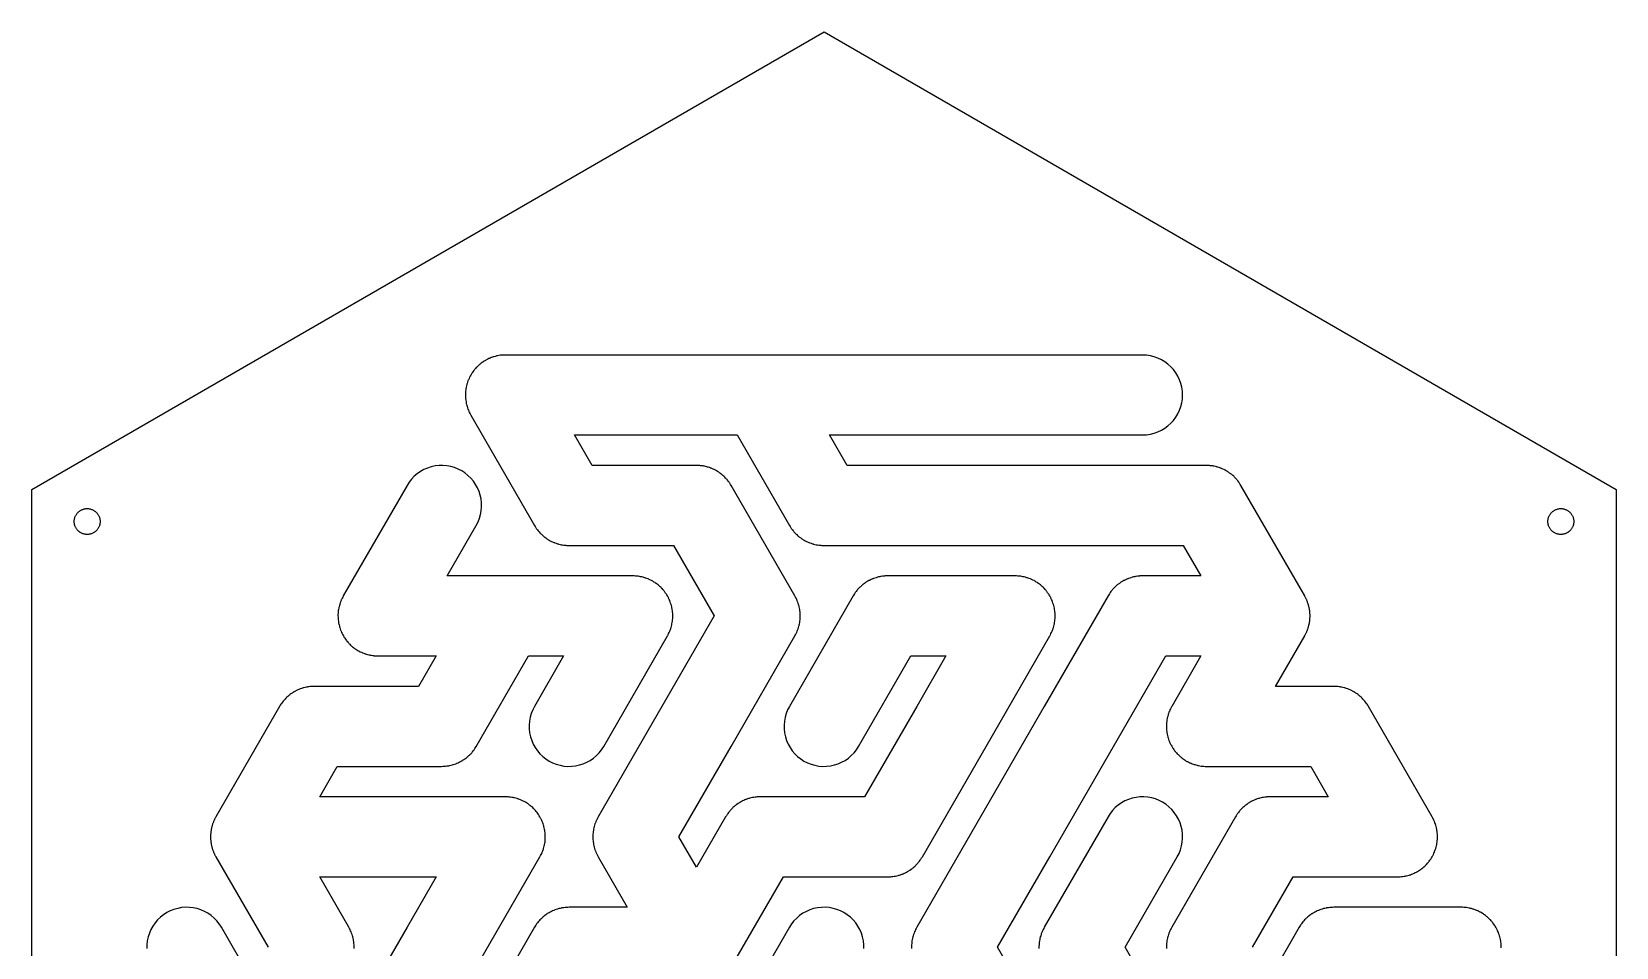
# Model space of a CAD drawing. Header units: millimetres. Extents: x -104 to 104, y -120 to 120.
# Drawn here: x -104.1 to 104.1, y 0 to 120.2 of the extents above; entities that cross this region are included whole.
import ezdxf

# ---------------------------------------------------------------- set-up
doc = ezdxf.new("R2010")
doc.units = ezdxf.units.MM
doc.layers.add('CUT', color=1, linetype='Continuous')

msp = doc.modelspace()

# ---------------------------------------------------------------- linework, layer by layer
at = {"layer": 'CUT'}
for points in [[(104.09, -60.09), (0, -120.19), (-104.09, -60.09), (-104.09, 60.09), (0, 120.19), (104.09, 60.09), (104.09, -60.09)], [(-95.1, 55.89), (-95.1, 55.8), (-95.11, 55.72), (-95.12, 55.64), (-95.13, 55.56), (-95.15, 55.48), (-95.17, 55.39), (-95.2, 55.32), (-95.23, 55.24), (-95.26, 55.16), (-95.3, 55.09), (-95.34, 55.01), (-95.39, 54.94), (-95.44, 54.88), (-95.49, 54.81), (-95.54, 54.75), (-95.6, 54.69), (-95.66, 54.63), (-95.72, 54.57), (-95.79, 54.52), (-95.86, 54.47), (-95.93, 54.43), (-96, 54.39), (-96.07, 54.35), (-96.15, 54.32), (-96.23, 54.29), (-96.31, 54.26), (-96.39, 54.24), (-96.47, 54.22), (-96.55, 54.21), (-96.63, 54.2), (-96.72, 54.19), (-96.8, 54.19), (-96.88, 54.19), (-96.97, 54.2), (-97.05, 54.21), (-97.13, 54.22), (-97.21, 54.24), (-97.29, 54.26), (-97.37, 54.29), (-97.45, 54.32), (-97.53, 54.35), (-97.6, 54.39), (-97.68, 54.43), (-97.75, 54.47), (-97.81, 54.52), (-97.88, 54.57), (-97.94, 54.63), (-98, 54.69), (-98.06, 54.75), (-98.12, 54.81), (-98.17, 54.88), (-98.21, 54.94), (-98.26, 55.01), (-98.3, 55.09), (-98.34, 55.16), (-98.37, 55.24), (-98.4, 55.32), (-98.43, 55.39), (-98.45, 55.48), (-98.47, 55.56), (-98.48, 55.64), (-98.49, 55.72), (-98.5, 55.8), (-98.5, 55.89), (-98.5, 55.97), (-98.49, 56.05), (-98.48, 56.14), (-98.47, 56.22), (-98.45, 56.3), (-98.43, 56.38), (-98.4, 56.46), (-98.37, 56.54), (-98.34, 56.62), (-98.3, 56.69), (-98.26, 56.76), (-98.21, 56.83), (-98.17, 56.9), (-98.12, 56.97), (-98.06, 57.03), (-98, 57.09), (-97.94, 57.15), (-97.88, 57.2), (-97.81, 57.25), (-97.75, 57.3), (-97.68, 57.35), (-97.6, 57.39), (-97.53, 57.43), (-97.45, 57.46), (-97.37, 57.49), (-97.29, 57.52), (-97.21, 57.54), (-97.13, 57.56), (-97.05, 57.57), (-96.97, 57.58), (-96.88, 57.59), (-96.8, 57.59), (-96.72, 57.59), (-96.63, 57.58), (-96.55, 57.57), (-96.47, 57.56), (-96.39, 57.54), (-96.31, 57.52), (-96.23, 57.49), (-96.15, 57.46), (-96.07, 57.43), (-96, 57.39), (-95.93, 57.35), (-95.86, 57.3), (-95.79, 57.25), (-95.72, 57.2), (-95.66, 57.15), (-95.6, 57.09), (-95.54, 57.03), (-95.49, 56.97), (-95.44, 56.9), (-95.39, 56.83), (-95.34, 56.76), (-95.3, 56.69), (-95.26, 56.62), (-95.23, 56.54), (-95.2, 56.46), (-95.17, 56.38), (-95.15, 56.3), (-95.13, 56.22), (-95.12, 56.14), (-95.11, 56.05), (-95.1, 55.97), (-95.1, 55.89)], [(98.5, 55.89), (98.5, 55.8), (98.49, 55.72), (98.48, 55.64), (98.47, 55.56), (98.45, 55.48), (98.43, 55.39), (98.4, 55.32), (98.37, 55.24), (98.34, 55.16), (98.3, 55.09), (98.26, 55.01), (98.21, 54.94), (98.17, 54.88), (98.12, 54.81), (98.06, 54.75), (98, 54.69), (97.94, 54.63), (97.88, 54.57), (97.81, 54.52), (97.75, 54.47), (97.68, 54.43), (97.6, 54.39), (97.53, 54.35), (97.45, 54.32), (97.37, 54.29), (97.29, 54.26), (97.21, 54.24), (97.13, 54.22), (97.05, 54.21), (96.97, 54.2), (96.88, 54.19), (96.8, 54.19), (96.72, 54.19), (96.63, 54.2), (96.55, 54.21), (96.47, 54.22), (96.39, 54.24), (96.31, 54.26), (96.23, 54.29), (96.15, 54.32), (96.07, 54.35), (96, 54.39), (95.93, 54.43), (95.86, 54.47), (95.79, 54.52), (95.72, 54.57), (95.66, 54.63), (95.6, 54.69), (95.54, 54.75), (95.49, 54.81), (95.44, 54.88), (95.39, 54.94), (95.34, 55.01), (95.3, 55.09), (95.26, 55.16), (95.23, 55.24), (95.2, 55.32), (95.17, 55.39), (95.15, 55.48), (95.13, 55.56), (95.12, 55.64), (95.11, 55.72), (95.1, 55.8), (95.1, 55.89), (95.1, 55.97), (95.11, 56.05), (95.12, 56.14), (95.13, 56.22), (95.15, 56.3), (95.17, 56.38), (95.2, 56.46), (95.23, 56.54), (95.26, 56.62), (95.3, 56.69), (95.34, 56.76), (95.39, 56.83), (95.44, 56.9), (95.49, 56.97), (95.54, 57.03), (95.6, 57.09), (95.66, 57.15), (95.72, 57.2), (95.79, 57.25), (95.86, 57.3), (95.93, 57.35), (96, 57.39), (96.07, 57.43), (96.15, 57.46), (96.23, 57.49), (96.31, 57.52), (96.39, 57.54), (96.47, 57.56), (96.55, 57.57), (96.63, 57.58), (96.72, 57.59), (96.8, 57.59), (96.88, 57.59), (96.97, 57.58), (97.05, 57.57), (97.13, 57.56), (97.21, 57.54), (97.29, 57.52), (97.37, 57.49), (97.45, 57.46), (97.53, 57.43), (97.6, 57.39), (97.68, 57.35), (97.75, 57.3), (97.81, 57.25), (97.88, 57.2), (97.94, 57.15), (98, 57.09), (98.06, 57.03), (98.12, 56.97), (98.17, 56.9), (98.21, 56.83), (98.26, 56.76), (98.3, 56.69), (98.34, 56.62), (98.37, 56.54), (98.4, 56.46), (98.43, 56.38), (98.45, 56.3), (98.47, 56.22), (98.48, 56.14), (98.49, 56.05), (98.5, 55.97), (98.5, 55.89)]]:
    msp.add_lwpolyline(points, close=True, dxfattribs=at)
for points in [[(56.29, 0), (61.63, 9.25), (75.34, 9.25), (75.43, 9.25), (75.52, 9.25), (75.69, 9.27), (75.86, 9.28), (75.94, 9.29), (76.03, 9.29), (76.2, 9.33), (76.37, 9.35), (76.45, 9.37), (76.54, 9.39), (76.7, 9.43), (76.87, 9.48), (76.95, 9.51), (77.03, 9.53), (77.19, 9.59), (77.35, 9.65), (77.43, 9.69), (77.51, 9.72), (77.66, 9.8), (77.82, 9.87), (77.89, 9.91), (77.97, 9.95), (78.11, 10.05), (78.26, 10.13), (78.33, 10.19), (78.4, 10.23), (78.54, 10.34), (78.67, 10.44), (78.74, 10.5), (78.81, 10.55), (78.93, 10.67), (79.06, 10.79), (79.11, 10.85), (79.18, 10.91), (79.29, 11.04), (79.4, 11.17), (79.45, 11.24), (79.51, 11.3), (79.61, 11.45), (79.71, 11.58), (79.75, 11.66), (79.8, 11.73), (79.89, 11.88), (79.97, 12.03), (80.01, 12.1), (80.05, 12.18), (80.12, 12.34), (80.19, 12.49), (80.22, 12.57), (80.26, 12.65), (80.31, 12.81), (80.37, 12.98), (80.39, 13.06), (80.42, 13.14), (80.45, 13.31), (80.49, 13.48), (80.51, 13.56), (80.52, 13.64), (80.54, 13.82), (80.57, 13.99), (80.57, 14.07), (80.58, 14.16), (80.59, 14.33), (80.59, 14.5), (80.59, 14.59), (80.59, 14.67), (80.58, 14.84), (80.57, 15.01), (80.56, 15.1), (80.55, 15.19), (80.52, 15.35), (80.49, 15.52), (80.47, 15.61), (80.46, 15.69), (80.41, 15.86), (80.37, 16.02), (80.34, 16.1), (80.32, 16.19), (80.25, 16.35), (80.19, 16.51), (80.16, 16.59), (80.13, 16.67), (80.05, 16.82), (79.97, 16.97), (79.93, 17.05), (79.89, 17.12), (71.52, 31.62), (71.43, 31.77), (71.34, 31.92), (71.29, 31.99), (71.24, 32.06), (71.13, 32.19), (71.03, 32.33), (70.97, 32.39), (70.92, 32.46), (70.8, 32.59), (70.68, 32.71), (70.62, 32.77), (70.56, 32.83), (70.43, 32.94), (70.3, 33.06), (70.23, 33.11), (70.17, 33.17), (70.03, 33.26), (69.89, 33.37), (69.82, 33.41), (69.74, 33.46), (69.59, 33.54), (69.45, 33.63), (69.37, 33.67), (69.29, 33.71), (69.14, 33.78), (68.98, 33.85), (68.9, 33.88), (68.82, 33.91), (68.66, 33.97), (68.5, 34.02), (68.41, 34.04), (68.33, 34.07), (68.16, 34.11), (68, 34.15), (67.91, 34.16), (67.83, 34.18), (67.66, 34.2), (67.49, 34.22), (67.4, 34.23), (67.32, 34.24), (67.14, 34.24), (66.97, 34.25), (59.32, 34.25), (63.15, 40.87), (63.19, 40.95), (63.23, 41.03), (63.27, 41.1), (63.31, 41.18), (63.34, 41.26), (63.38, 41.33), (63.41, 41.41), (63.45, 41.49), (63.48, 41.57), (63.51, 41.65), (63.54, 41.73), (63.57, 41.81), (63.6, 41.9), (63.62, 41.98), (63.65, 42.06), (63.67, 42.14), (63.69, 42.23), (63.71, 42.31), (63.73, 42.39), (63.75, 42.48), (63.76, 42.56), (63.78, 42.64), (63.79, 42.73), (63.81, 42.81), (63.81, 42.9), (63.83, 42.99), (63.83, 43.07), (63.84, 43.16), (63.84, 43.24), (63.85, 43.33), (63.85, 43.41), (63.85, 43.5), (63.85, 43.59), (63.85, 43.67), (63.84, 43.76), (63.84, 43.84), (63.83, 43.93), (63.83, 44.01), (63.81, 44.1), (63.81, 44.19), (63.79, 44.27), (63.78, 44.36), (63.76, 44.44), (63.75, 44.52), (63.73, 44.61), (63.71, 44.69), (63.69, 44.77), (63.67, 44.86), (63.65, 44.94), (63.62, 45.02), (63.6, 45.1), (63.57, 45.19), (63.54, 45.27), (63.51, 45.35), (63.48, 45.43), (63.45, 45.51), (63.41, 45.59), (63.38, 45.67), (63.34, 45.74), (63.31, 45.82), (63.27, 45.9), (63.23, 45.97), (63.19, 46.05), (63.15, 46.12), (54.78, 60.62), (54.68, 60.77), (54.59, 60.92), (54.54, 60.99), (54.5, 61.06), (54.39, 61.19), (54.29, 61.33), (54.23, 61.39), (54.18, 61.46), (54.06, 61.59), (53.94, 61.71), (53.88, 61.77), (53.82, 61.83), (53.69, 61.94), (53.56, 62.06), (53.49, 62.11), (53.43, 62.17), (53.28, 62.26), (53.15, 62.37), (53.07, 62.41), (53, 62.46), (52.85, 62.54), (52.7, 62.63), (52.63, 62.67), (52.55, 62.71), (52.39, 62.78), (52.24, 62.85), (52.16, 62.88), (52.08, 62.91), (51.92, 62.97), (51.75, 63.02), (51.67, 63.04), (51.59, 63.07), (51.42, 63.11), (51.25, 63.15), (51.17, 63.16), (51.08, 63.18), (50.91, 63.2), (50.74, 63.22), (50.66, 63.23), (50.57, 63.24), (50.4, 63.24), (50.23, 63.25), (33.49, 63.25), (16.74, 63.25), (3.03, 63.25), (0.72, 67.25), (8.37, 67.25), (25.11, 67.25), (41.86, 67.25), (42.37, 67.28), (42.88, 67.35), (43.38, 67.48), (43.87, 67.65), (44.33, 67.87), (44.77, 68.13), (45.19, 68.44), (45.57, 68.79), (45.92, 69.17), (46.22, 69.58), (46.49, 70.03), (46.71, 70.49), (46.88, 70.98), (47.01, 71.48), (47.08, 71.99), (47.11, 72.5), (47.08, 73.01), (47.01, 73.52), (46.88, 74.02), (46.71, 74.51), (46.49, 74.97), (46.22, 75.42), (45.92, 75.83), (45.57, 76.21), (45.19, 76.56), (44.77, 76.87), (44.33, 77.13), (43.87, 77.35), (43.38, 77.52), (42.88, 77.65), (42.37, 77.72), (41.86, 77.75), (25.11, 77.75), (8.37, 77.75), (-8.37, 77.75), (-25.11, 77.75), (-41.86, 77.75), (-41.94, 77.75), (-42.03, 77.75), (-42.2, 77.73), (-42.37, 77.72), (-42.46, 77.71), (-42.54, 77.71), (-42.71, 77.67), (-42.88, 77.65), (-42.97, 77.63), (-43.05, 77.61), (-43.22, 77.57), (-43.38, 77.52), (-43.46, 77.49), (-43.55, 77.47), (-43.71, 77.41), (-43.87, 77.35), (-43.94, 77.31), (-44.02, 77.28), (-44.18, 77.2), (-44.33, 77.13), (-44.41, 77.09), (-44.48, 77.05), (-44.63, 76.95), (-44.77, 76.87), (-44.84, 76.81), (-44.92, 76.77), (-45.05, 76.66), (-45.19, 76.56), (-45.25, 76.5), (-45.32, 76.45), (-45.44, 76.33), (-45.57, 76.21), (-45.63, 76.15), (-45.69, 76.09), (-45.8, 75.96), (-45.92, 75.83), (-45.97, 75.76), (-46.02, 75.7), (-46.12, 75.55), (-46.22, 75.42), (-46.27, 75.34), (-46.32, 75.27), (-46.4, 75.12), (-46.49, 74.97), (-46.52, 74.9), (-46.57, 74.82), (-46.63, 74.66), (-46.71, 74.51), (-46.74, 74.43), (-46.77, 74.35), (-46.82, 74.19), (-46.88, 74.02), (-46.9, 73.94), (-46.93, 73.86), (-46.97, 73.69), (-47.01, 73.52), (-47.02, 73.44), (-47.04, 73.36), (-47.06, 73.18), (-47.08, 73.01), (-47.09, 72.93), (-47.1, 72.84), (-47.1, 72.67), (-47.11, 72.5), (-47.1, 72.41), (-47.11, 72.33), (-47.09, 72.16), (-47.08, 71.99), (-47.07, 71.9), (-47.06, 71.81), (-47.03, 71.65), (-47.01, 71.48), (-46.99, 71.39), (-46.97, 71.31), (-46.92, 71.14), (-46.88, 70.98), (-46.85, 70.9), (-46.83, 70.81), (-46.77, 70.65), (-46.71, 70.49), (-46.67, 70.41), (-46.64, 70.33), (-46.56, 70.18), (-46.49, 70.03), (-46.44, 69.95), (-46.4, 69.87), (-38.03, 55.37), (-37.94, 55.23), (-37.85, 55.08), (-37.8, 55.01), (-37.75, 54.94), (-37.65, 54.81), (-37.54, 54.67), (-37.49, 54.61), (-37.43, 54.54), (-37.31, 54.41), (-37.2, 54.29), (-37.13, 54.23), (-37.08, 54.17), (-36.94, 54.06), (-36.82, 53.94), (-36.75, 53.89), (-36.68, 53.83), (-36.54, 53.74), (-36.4, 53.63), (-36.33, 53.59), (-36.26, 53.54), (-36.11, 53.46), (-35.96, 53.37), (-35.88, 53.33), (-35.81, 53.29), (-35.65, 53.22), (-35.5, 53.15), (-35.41, 53.12), (-35.34, 53.09), (-35.17, 53.03), (-35.01, 52.98), (-34.93, 52.96), (-34.85, 52.93), (-34.68, 52.89), (-34.51, 52.85), (-34.43, 52.84), (-34.34, 52.82), (-34.17, 52.8), (-34, 52.78), (-33.92, 52.77), (-33.83, 52.76), (-33.66, 52.76), (-33.49, 52.75), (-19.77, 52.75), (-14.43, 43.5), (-21.29, 31.62), (-29.66, 17.12), (-29.74, 16.97), (-29.82, 16.82), (-29.86, 16.74), (-29.9, 16.67), (-29.96, 16.51), (-30.03, 16.35), (-30.05, 16.27), (-30.09, 16.19), (-30.13, 16.02), (-30.19, 15.86), (-30.2, 15.77), (-30.23, 15.69), (-30.26, 15.52), (-30.29, 15.36), (-30.3, 15.27), (-30.32, 15.19), (-30.33, 15.01), (-30.35, 14.84), (-30.35, 14.76), (-30.36, 14.67), (-30.36, 14.5), (-30.36, 14.33), (-30.35, 14.24), (-30.35, 14.16), (-30.33, 13.99), (-30.32, 13.81), (-30.3, 13.73), (-30.29, 13.64), (-30.26, 13.48), (-30.23, 13.31), (-30.2, 13.23), (-30.19, 13.14), (-30.13, 12.98), (-30.09, 12.81), (-30.05, 12.73), (-30.03, 12.65), (-29.96, 12.49), (-29.9, 12.33), (-29.86, 12.26), (-29.82, 12.18), (-29.74, 12.03), (-29.66, 11.87), (-25.84, 5.25), (-33.49, 5.25), (-33.66, 5.24), (-33.83, 5.24), (-33.92, 5.23), (-34, 5.22), (-34.17, 5.2), (-34.34, 5.18), (-34.43, 5.16), (-34.51, 5.15), (-34.68, 5.11), (-34.85, 5.07), (-34.93, 5.04), (-35.01, 5.02), (-35.17, 4.97), (-35.34, 4.91), (-35.41, 4.88), (-35.5, 4.85), (-35.65, 4.78), (-35.81, 4.71), (-35.88, 4.67), (-35.96, 4.63), (-36.11, 4.54), (-36.26, 4.46), (-36.33, 4.41), (-36.4, 4.37), (-36.54, 4.26), (-36.68, 4.17), (-36.75, 4.11), (-36.82, 4.06), (-36.94, 3.94), (-37.08, 3.83), (-37.13, 3.77), (-37.2, 3.71), (-37.31, 3.59), (-37.43, 3.46), (-37.49, 3.39), (-37.54, 3.33), (-37.65, 3.19), (-37.75, 3.06), (-37.8, 2.99), (-37.85, 2.92), (-37.94, 2.77), (-38.03, 2.62), (-46.4, -11.87)], [(-12.2, -2.63), (-5.34, 9.25), (8.37, 9.25), (8.54, 9.26), (8.71, 9.26), (8.8, 9.27), (8.89, 9.28), (9.06, 9.3), (9.23, 9.32), (9.31, 9.34), (9.4, 9.35), (9.56, 9.39), (9.73, 9.43), (9.81, 9.46), (9.9, 9.48), (10.06, 9.53), (10.22, 9.59), (10.3, 9.62), (10.38, 9.65), (10.54, 9.72), (10.69, 9.79), (10.77, 9.83), (10.85, 9.87), (10.99, 9.96), (11.14, 10.04), (11.21, 10.09), (11.29, 10.13), (11.43, 10.24), (11.57, 10.33), (11.63, 10.39), (11.7, 10.44), (11.83, 10.56), (11.96, 10.67), (12.02, 10.73), (12.08, 10.79), (12.2, 10.91), (12.32, 11.04), (12.37, 11.11), (12.43, 11.17), (12.53, 11.31), (12.64, 11.44), (12.69, 11.51), (12.74, 11.58), (12.83, 11.73), (12.92, 11.87), (21.29, 26.37), (29.66, 40.87), (29.7, 40.95), (29.74, 41.03), (29.82, 41.18), (29.9, 41.33), (29.93, 41.41), (29.97, 41.49), (30.02, 41.65), (30.09, 41.81), (30.11, 41.9), (30.14, 41.98), (30.18, 42.14), (30.23, 42.31), (30.24, 42.39), (30.26, 42.48), (30.29, 42.65), (30.32, 42.81), (30.33, 42.9), (30.34, 42.99), (30.35, 43.16), (30.36, 43.33), (30.36, 43.41), (30.36, 43.5), (30.36, 43.67), (30.35, 43.84), (30.34, 43.93), (30.34, 44.01), (30.31, 44.18), (30.29, 44.36), (30.28, 44.44), (30.26, 44.52), (30.22, 44.69), (30.19, 44.86), (30.16, 44.94), (30.14, 45.02), (30.08, 45.19), (30.03, 45.35), (29.99, 45.43), (29.97, 45.51), (29.89, 45.66), (29.82, 45.82), (29.78, 45.9), (29.74, 45.97), (29.66, 46.12), (29.57, 46.27), (29.52, 46.34), (29.48, 46.42), (29.38, 46.55), (29.28, 46.7), (29.22, 46.76), (29.17, 46.83), (29.06, 46.96), (28.95, 47.09), (28.88, 47.15), (28.83, 47.21), (28.7, 47.33), (28.58, 47.45), (28.51, 47.5), (28.45, 47.56), (28.31, 47.66), (28.17, 47.77), (28.1, 47.81), (28.03, 47.87), (27.88, 47.95), (27.74, 48.05), (27.66, 48.09), (27.59, 48.13), (27.43, 48.2), (27.28, 48.28), (27.2, 48.31), (27.12, 48.35), (26.96, 48.41), (26.8, 48.47), (26.72, 48.49), (26.64, 48.52), (26.47, 48.57), (26.31, 48.61), (26.22, 48.63), (26.14, 48.65), (25.97, 48.67), (25.8, 48.71), (25.71, 48.71), (25.63, 48.72), (25.46, 48.73), (25.29, 48.75), (25.2, 48.75), (25.11, 48.75), (8.37, 48.75), (8.2, 48.74), (8.03, 48.74), (7.94, 48.73), (7.86, 48.72), (7.69, 48.7), (7.52, 48.68), (7.43, 48.66), (7.35, 48.65), (7.18, 48.61), (7.01, 48.57), (6.93, 48.54), (6.85, 48.52), (6.69, 48.47), (6.52, 48.41), (6.44, 48.38), (6.36, 48.35), (6.21, 48.28), (6.05, 48.21), (5.97, 48.17), (5.9, 48.13), (5.75, 48.04), (5.6, 47.96), (5.53, 47.91), (5.45, 47.87), (5.32, 47.76), (5.18, 47.67), (5.11, 47.61), (5.04, 47.56), (4.91, 47.44), (4.78, 47.33), (4.72, 47.27), (4.66, 47.21), (4.54, 47.09), (4.42, 46.96), (4.37, 46.89), (4.31, 46.83), (4.21, 46.69), (4.1, 46.56), (4.06, 46.49), (4.01, 46.42), (3.92, 46.27), (3.82, 46.12), (-4.55, 31.62), (-4.78, 31.17), (-4.97, 30.69), (-5.11, 30.19), (-5.21, 29.69), (-5.25, 29.17), (-5.24, 28.66), (-5.18, 28.14), (-5.07, 27.64), (-4.91, 27.15), (-4.71, 26.68), (-4.46, 26.23), (-4.17, 25.8), (-3.83, 25.41), (-3.46, 25.05), (-3.06, 24.73), (-2.63, 24.45), (-2.17, 24.22), (-1.69, 24.03), (-1.19, 23.89), (-0.69, 23.79), (-0.17, 23.75), (0.34, 23.76), (0.86, 23.82), (1.36, 23.93), (1.85, 24.09), (2.32, 24.29), (2.77, 24.54), (3.2, 24.83), (3.59, 25.17), (3.95, 25.54), (4.27, 25.94), (4.55, 26.37), (11.4, 38.25), (16.02, 38.25), (12.2, 31.62), (5.34, 19.75), (-8.37, 19.75), (-8.54, 19.74), (-8.71, 19.74), (-8.8, 19.73), (-8.89, 19.72), (-9.06, 19.7), (-9.23, 19.68), (-9.31, 19.66), (-9.4, 19.65), (-9.56, 19.61), (-9.73, 19.57), (-9.81, 19.54), (-9.9, 19.52), (-10.06, 19.47), (-10.22, 19.41), (-10.3, 19.38), (-10.38, 19.35), (-10.54, 19.28), (-10.69, 19.21), (-10.77, 19.17), (-10.85, 19.13), (-10.99, 19.04), (-11.14, 18.96), (-11.21, 18.91), (-11.29, 18.87), (-11.43, 18.76), (-11.57, 18.67), (-11.63, 18.61), (-11.7, 18.56), (-11.83, 18.44), (-11.96, 18.33), (-12.02, 18.27), (-12.08, 18.21), (-12.2, 18.09), (-12.32, 17.96), (-12.37, 17.89), (-12.43, 17.83), (-12.53, 17.69), (-12.64, 17.56), (-12.69, 17.49), (-12.74, 17.42), (-12.83, 17.27), (-12.92, 17.12), (-16.74, 10.5), (-19.05, 14.5), (-12.2, 26.37), (-3.82, 40.87), (-3.75, 41.03), (-3.66, 41.18), (-3.63, 41.26), (-3.59, 41.33), (-3.53, 41.49), (-3.46, 41.65), (-3.43, 41.73), (-3.4, 41.81), (-3.35, 41.98), (-3.3, 42.14), (-3.28, 42.23), (-3.26, 42.31), (-3.23, 42.48), (-3.19, 42.64), (-3.18, 42.73), (-3.17, 42.81), (-3.15, 42.99), (-3.13, 43.16), (-3.13, 43.24), (-3.12, 43.33), (-3.13, 43.5), (-3.12, 43.67), (-3.13, 43.76), (-3.13, 43.84), (-3.15, 44.01), (-3.17, 44.19), (-3.18, 44.27), (-3.19, 44.36), (-3.23, 44.52), (-3.26, 44.69), (-3.28, 44.77), (-3.3, 44.86), (-3.35, 45.02), (-3.4, 45.19), (-3.43, 45.27), (-3.46, 45.35), (-3.53, 45.51), (-3.59, 45.67), (-3.63, 45.74), (-3.66, 45.82), (-3.75, 45.97), (-3.82, 46.12), (-12.2, 60.62), (-12.29, 60.77), (-12.38, 60.92), (-12.43, 60.99), (-12.48, 61.06), (-12.58, 61.19), (-12.68, 61.33), (-12.74, 61.39), (-12.8, 61.46), (-12.92, 61.59), (-13.03, 61.71), (-13.09, 61.77), (-13.15, 61.83), (-13.29, 61.94), (-13.41, 62.06), (-13.48, 62.11), (-13.55, 62.17), (-13.69, 62.26), (-13.83, 62.37), (-13.9, 62.41), (-13.97, 62.46), (-14.12, 62.54), (-14.27, 62.63), (-14.35, 62.67), (-14.42, 62.71), (-14.58, 62.78), (-14.73, 62.85), (-14.81, 62.88), (-14.89, 62.91), (-15.06, 62.97), (-15.22, 63.02), (-15.3, 63.04), (-15.38, 63.07), (-15.55, 63.11), (-15.72, 63.15), (-15.8, 63.16), (-15.89, 63.18), (-16.06, 63.2), (-16.23, 63.22), (-16.31, 63.23), (-16.4, 63.24), (-16.57, 63.24), (-16.74, 63.25), (-30.46, 63.25), (-32.76, 67.25), (-25.11, 67.25), (-11.4, 67.25), (-4.55, 55.37), (-4.45, 55.23), (-4.37, 55.08), (-4.31, 55.01), (-4.27, 54.94), (-4.16, 54.81), (-4.06, 54.67), (-4, 54.61), (-3.95, 54.54), (-3.83, 54.41), (-3.71, 54.29), (-3.65, 54.23), (-3.59, 54.17), (-3.46, 54.06), (-3.33, 53.94), (-3.26, 53.89), (-3.2, 53.83), (-3.05, 53.74), (-2.92, 53.63), (-2.84, 53.59), (-2.77, 53.54), (-2.62, 53.46), (-2.47, 53.37), (-2.4, 53.33), (-2.32, 53.29), (-2.16, 53.22), (-2.01, 53.15), (-1.93, 53.12), (-1.85, 53.09), (-1.69, 53.03), (-1.52, 52.98), (-1.44, 52.96), (-1.36, 52.93), (-1.19, 52.89), (-1.02, 52.85), (-0.94, 52.84), (-0.86, 52.82), (-0.68, 52.8), (-0.51, 52.78), (-0.43, 52.77), (-0.34, 52.76), (-0.17, 52.76), (0, 52.75), (16.74, 52.75), (33.49, 52.75), (47.2, 52.75), (49.51, 48.75), (41.86, 48.75), (41.69, 48.74), (41.51, 48.74), (41.43, 48.73), (41.34, 48.72), (41.17, 48.7), (41, 48.68), (40.92, 48.66), (40.83, 48.65), (40.67, 48.61), (40.5, 48.57), (40.42, 48.54), (40.33, 48.52), (40.17, 48.47), (40.01, 48.41), (39.93, 48.38), (39.85, 48.35), (39.69, 48.28), (39.54, 48.21), (39.46, 48.17), (39.38, 48.13), (39.24, 48.04), (39.09, 47.96), (39.01, 47.91), (38.94, 47.87), (38.8, 47.76), (38.66, 47.67), (38.6, 47.61), (38.53, 47.56), (38.4, 47.44), (38.27, 47.33), (38.21, 47.27), (38.15, 47.21), (38.03, 47.09), (37.91, 46.96), (37.86, 46.89), (37.8, 46.83), (37.7, 46.69), (37.59, 46.56), (37.54, 46.49), (37.49, 46.42), (37.4, 46.27), (37.31, 46.12), (28.94, 31.62), (20.57, 17.12), (12.2, 2.62), (12.12, 2.47), (12.03, 2.32), (12, 2.24), (11.96, 2.17), (11.9, 2.01), (11.83, 1.85), (11.8, 1.77), (11.77, 1.69), (11.72, 1.52), (11.67, 1.36), (11.65, 1.27), (11.63, 1.19), (11.6, 1.02), (11.56, 0.86), (11.55, 0.77), (11.54, 0.69), (11.52, 0.51), (11.5, 0.34), (11.5, 0.26), (11.5, 0.17), (11.5, 0), (11.5, -0.17)], [(-45.68, -2.63), (-37.31, 11.87), (-37.27, 11.95), (-37.23, 12.03), (-37.15, 12.18), (-37.08, 12.33), (-37.04, 12.41), (-37.01, 12.49), (-36.95, 12.65), (-36.89, 12.81), (-36.86, 12.9), (-36.83, 12.98), (-36.79, 13.14), (-36.75, 13.31), (-36.73, 13.39), (-36.71, 13.48), (-36.68, 13.65), (-36.65, 13.81), (-36.65, 13.9), (-36.63, 13.99), (-36.62, 14.16), (-36.61, 14.33), (-36.61, 14.41), (-36.61, 14.5), (-36.62, 14.67), (-36.62, 14.84), (-36.63, 14.93), (-36.63, 15.01), (-36.66, 15.18), (-36.68, 15.36), (-36.7, 15.44), (-36.71, 15.52), (-36.75, 15.69), (-36.79, 15.86), (-36.81, 15.94), (-36.83, 16.02), (-36.89, 16.19), (-36.94, 16.35), (-36.98, 16.43), (-37.01, 16.51), (-37.08, 16.66), (-37.15, 16.82), (-37.19, 16.9), (-37.23, 16.97), (-37.32, 17.12), (-37.4, 17.27), (-37.45, 17.34), (-37.49, 17.42), (-37.6, 17.55), (-37.69, 17.7), (-37.75, 17.76), (-37.8, 17.83), (-37.91, 17.96), (-38.03, 18.09), (-38.09, 18.15), (-38.15, 18.21), (-38.27, 18.33), (-38.4, 18.45), (-38.46, 18.5), (-38.53, 18.56), (-38.67, 18.66), (-38.8, 18.77), (-38.87, 18.81), (-38.94, 18.87), (-39.09, 18.95), (-39.23, 19.05), (-39.31, 19.09), (-39.38, 19.13), (-39.54, 19.2), (-39.69, 19.28), (-39.77, 19.31), (-39.85, 19.35), (-40.01, 19.41), (-40.17, 19.47), (-40.25, 19.49), (-40.33, 19.52), (-40.5, 19.57), (-40.67, 19.61), (-40.75, 19.63), (-40.83, 19.65), (-41, 19.67), (-41.17, 19.71), (-41.26, 19.71), (-41.34, 19.72), (-41.51, 19.73), (-41.69, 19.75), (-41.77, 19.75), (-41.86, 19.75), (-58.6, 19.75), (-66.25, 19.75), (-63.94, 23.75), (-50.23, 23.75), (-50.06, 23.76), (-49.89, 23.76), (-49.8, 23.77), (-49.71, 23.78), (-49.54, 23.8), (-49.37, 23.82), (-49.29, 23.84), (-49.21, 23.85), (-49.04, 23.89), (-48.87, 23.93), (-48.79, 23.96), (-48.71, 23.98), (-48.54, 24.03), (-48.38, 24.09), (-48.3, 24.12), (-48.22, 24.15), (-48.07, 24.22), (-47.91, 24.29), (-47.83, 24.33), (-47.75, 24.37), (-47.61, 24.46), (-47.46, 24.54), (-47.39, 24.59), (-47.31, 24.63), (-47.17, 24.74), (-47.03, 24.83), (-46.97, 24.89), (-46.9, 24.94), (-46.77, 25.06), (-46.64, 25.17), (-46.58, 25.23), (-46.52, 25.29), (-46.4, 25.41), (-46.28, 25.54), (-46.23, 25.61), (-46.17, 25.67), (-46.07, 25.81), (-45.96, 25.94), (-45.92, 26.01), (-45.86, 26.08), (-45.78, 26.23), (-45.68, 26.37), (-38.83, 38.25), (-34.21, 38.25), (-38.03, 31.62), (-38.27, 31.17), (-38.46, 30.69), (-38.6, 30.19), (-38.69, 29.69), (-38.73, 29.17), (-38.73, 28.66), (-38.67, 28.14), (-38.56, 27.64), (-38.4, 27.15), (-38.19, 26.68), (-37.94, 26.23), (-37.65, 25.8), (-37.32, 25.41), (-36.95, 25.05), (-36.54, 24.73), (-36.11, 24.45), (-35.65, 24.22), (-35.17, 24.03), (-34.68, 23.89), (-34.17, 23.79), (-33.66, 23.75), (-33.14, 23.76), (-32.63, 23.82), (-32.13, 23.93), (-31.64, 24.09), (-31.16, 24.29), (-30.71, 24.54), (-30.29, 24.83), (-29.9, 25.17), (-29.54, 25.54), (-29.22, 25.94), (-28.94, 26.37), (-20.57, 40.87), (-20.53, 40.95), (-20.48, 41.03), (-20.41, 41.18), (-20.33, 41.33), (-20.3, 41.41), (-20.26, 41.49), (-20.21, 41.65), (-20.14, 41.81), (-20.12, 41.9), (-20.09, 41.98), (-20.05, 42.14), (-20, 42.31), (-19.99, 42.39), (-19.97, 42.48), (-19.94, 42.65), (-19.91, 42.81), (-19.9, 42.9), (-19.89, 42.99), (-19.88, 43.16), (-19.87, 43.33), (-19.87, 43.41), (-19.86, 43.5), (-19.87, 43.67), (-19.88, 43.84), (-19.89, 43.93), (-19.89, 44.01), (-19.92, 44.18), (-19.93, 44.36), (-19.95, 44.44), (-19.97, 44.52), (-20.01, 44.69), (-20.04, 44.86), (-20.07, 44.94), (-20.09, 45.02), (-20.15, 45.19), (-20.2, 45.35), (-20.24, 45.43), (-20.26, 45.51), (-20.34, 45.66), (-20.41, 45.82), (-20.45, 45.9), (-20.48, 45.97), (-20.57, 46.12), (-20.66, 46.27), (-20.71, 46.34), (-20.75, 46.42), (-20.85, 46.55), (-20.95, 46.7), (-21.01, 46.76), (-21.06, 46.83), (-21.17, 46.96), (-21.28, 47.09), (-21.34, 47.15), (-21.4, 47.21), (-21.53, 47.33), (-21.65, 47.45), (-21.72, 47.5), (-21.78, 47.56), (-21.92, 47.66), (-22.06, 47.77), (-22.13, 47.81), (-22.2, 47.87), (-22.35, 47.95), (-22.49, 48.05), (-22.57, 48.09), (-22.64, 48.13), (-22.8, 48.2), (-22.95, 48.28), (-23.03, 48.31), (-23.11, 48.35), (-23.27, 48.41), (-23.43, 48.47), (-23.51, 48.49), (-23.59, 48.52), (-23.76, 48.57), (-23.92, 48.61), (-24.01, 48.63), (-24.09, 48.65), (-24.26, 48.67), (-24.43, 48.71), (-24.52, 48.71), (-24.6, 48.72), (-24.77, 48.73), (-24.94, 48.75), (-25.03, 48.75), (-25.11, 48.75), (-41.86, 48.75), (-49.51, 48.75), (-45.68, 55.37), (-45.45, 55.83), (-45.26, 56.31), (-45.12, 56.81), (-45.02, 57.31), (-44.98, 57.83), (-44.99, 58.34), (-45.05, 58.86), (-45.16, 59.36), (-45.32, 59.85), (-45.52, 60.32), (-45.77, 60.77), (-46.06, 61.2), (-46.4, 61.59), (-46.77, 61.95), (-47.17, 62.27), (-47.6, 62.55), (-48.06, 62.78), (-48.54, 62.97), (-49.04, 63.11), (-49.54, 63.21), (-50.06, 63.25), (-50.57, 63.24), (-51.08, 63.18), (-51.59, 63.07), (-52.08, 62.91), (-52.55, 62.71), (-53, 62.46), (-53.43, 62.17), (-53.82, 61.83), (-54.18, 61.46), (-54.5, 61.06), (-54.78, 60.62), (-63.15, 46.12), (-63.19, 46.05), (-63.23, 45.97), (-63.3, 45.82), (-63.38, 45.67), (-63.41, 45.59), (-63.45, 45.51), (-63.51, 45.35), (-63.57, 45.19), (-63.6, 45.1), (-63.62, 45.02), (-63.67, 44.86), (-63.71, 44.69), (-63.73, 44.61), (-63.75, 44.52), (-63.78, 44.35), (-63.81, 44.19), (-63.81, 44.1), (-63.83, 44.01), (-63.83, 43.84), (-63.85, 43.67), (-63.85, 43.59), (-63.85, 43.5), (-63.84, 43.33), (-63.84, 43.16), (-63.83, 43.07), (-63.83, 42.99), (-63.8, 42.82), (-63.78, 42.64), (-63.76, 42.56), (-63.75, 42.48), (-63.71, 42.31), (-63.67, 42.14), (-63.65, 42.06), (-63.62, 41.98), (-63.57, 41.81), (-63.51, 41.65), (-63.48, 41.57), (-63.45, 41.49), (-63.38, 41.34), (-63.31, 41.18), (-63.27, 41.1), (-63.23, 41.03), (-63.14, 40.88), (-63.06, 40.73), (-63.01, 40.66), (-62.97, 40.58), (-62.86, 40.45), (-62.77, 40.3), (-62.71, 40.24), (-62.66, 40.17), (-62.54, 40.04), (-62.43, 39.91), (-62.37, 39.85), (-62.31, 39.79), (-62.19, 39.67), (-62.06, 39.55), (-62, 39.5), (-61.93, 39.44), (-61.79, 39.34), (-61.66, 39.23), (-61.59, 39.19), (-61.52, 39.13), (-61.37, 39.05), (-61.23, 38.95), (-61.15, 38.91), (-61.08, 38.87), (-60.92, 38.8), (-60.77, 38.72), (-60.69, 38.69), (-60.61, 38.65), (-60.45, 38.59), (-60.29, 38.53), (-60.21, 38.51), (-60.13, 38.48), (-59.96, 38.43), (-59.79, 38.39), (-59.71, 38.37), (-59.63, 38.35), (-59.46, 38.33), (-59.29, 38.29), (-59.2, 38.29), (-59.12, 38.28), (-58.94, 38.27), (-58.77, 38.25), (-58.69, 38.25), (-58.6, 38.25), (-50.95, 38.25), (-53.26, 34.25), (-66.97, 34.25), (-67.14, 34.24), (-67.32, 34.24), (-67.4, 34.23), (-67.49, 34.22), (-67.66, 34.2), (-67.83, 34.18), (-67.91, 34.16), (-68, 34.15), (-68.16, 34.11), (-68.33, 34.07), (-68.41, 34.04), (-68.5, 34.02), (-68.66, 33.97), (-68.82, 33.91), (-68.9, 33.88), (-68.98, 33.85), (-69.14, 33.78), (-69.29, 33.71), (-69.37, 33.67), (-69.45, 33.63), (-69.59, 33.54), (-69.74, 33.46), (-69.82, 33.41), (-69.89, 33.37), (-70.03, 33.26), (-70.17, 33.17), (-70.23, 33.11), (-70.3, 33.06), (-70.43, 32.94), (-70.56, 32.83), (-70.62, 32.77), (-70.68, 32.71), (-70.8, 32.59), (-70.92, 32.46), (-70.97, 32.39), (-71.03, 32.33), (-71.13, 32.19), (-71.24, 32.06), (-71.29, 31.99), (-71.34, 31.92), (-71.43, 31.77), (-71.52, 31.62), (-79.89, 17.12), (-79.93, 17.05), (-79.97, 16.97), (-80.01, 16.9), (-80.05, 16.82), (-80.09, 16.74), (-80.13, 16.67), (-80.16, 16.59), (-80.19, 16.51), (-80.22, 16.43), (-80.26, 16.35), (-80.28, 16.27), (-80.32, 16.19), (-80.34, 16.1), (-80.37, 16.02), (-80.39, 15.94), (-80.42, 15.86), (-80.43, 15.77), (-80.46, 15.69), (-80.47, 15.61), (-80.49, 15.52), (-80.51, 15.44), (-80.52, 15.36), (-80.53, 15.27), (-80.55, 15.19), (-80.56, 15.1), (-80.57, 15.01), (-80.57, 14.93), (-80.58, 14.84), (-80.58, 14.76), (-80.59, 14.67), (-80.59, 14.59), (-80.59, 14.5), (-80.59, 14.41), (-80.59, 14.33), (-80.58, 14.24), (-80.58, 14.16), (-80.57, 14.07), (-80.57, 13.99), (-80.56, 13.9), (-80.55, 13.81), (-80.53, 13.73), (-80.52, 13.64), (-80.51, 13.56), (-80.49, 13.48), (-80.47, 13.39), (-80.46, 13.31), (-80.43, 13.23), (-80.42, 13.14), (-80.39, 13.06), (-80.37, 12.98), (-80.34, 12.9), (-80.32, 12.81), (-80.28, 12.73), (-80.26, 12.65), (-80.22, 12.57), (-80.19, 12.49), (-80.16, 12.41), (-80.13, 12.33), (-80.09, 12.26), (-80.05, 12.18), (-80.01, 12.1), (-79.97, 12.03), (-79.93, 11.95), (-79.89, 11.87), (-73.03, 0)], [(29.66, -11.87), (22.81, 0), (29.66, 11.87), (38.03, 26.37), (44.89, 38.25), (49.51, 38.25), (45.68, 31.62), (45.64, 31.55), (45.6, 31.47), (45.53, 31.32), (45.45, 31.17), (45.42, 31.09), (45.38, 31.01), (45.32, 30.85), (45.26, 30.69), (45.23, 30.6), (45.21, 30.52), (45.16, 30.36), (45.12, 30.19), (45.1, 30.11), (45.08, 30.02), (45.06, 29.85), (45.02, 29.69), (45.02, 29.6), (45, 29.51), (45, 29.34), (44.98, 29.17), (44.98, 29.09), (44.98, 29), (44.99, 28.83), (44.99, 28.66), (45, 28.57), (45, 28.49), (45.03, 28.32), (45.05, 28.14), (45.07, 28.06), (45.08, 27.98), (45.12, 27.81), (45.16, 27.64), (45.18, 27.56), (45.21, 27.48), (45.26, 27.31), (45.32, 27.15), (45.35, 27.07), (45.38, 26.99), (45.45, 26.84), (45.52, 26.68), (45.56, 26.6), (45.6, 26.53), (45.69, 26.38), (45.77, 26.23), (45.82, 26.16), (45.86, 26.08), (45.97, 25.95), (46.06, 25.8), (46.12, 25.74), (46.17, 25.67), (46.29, 25.54), (46.4, 25.41), (46.46, 25.35), (46.52, 25.29), (46.64, 25.17), (46.77, 25.05), (46.84, 25), (46.9, 24.94), (47.04, 24.84), (47.17, 24.73), (47.24, 24.69), (47.31, 24.63), (47.46, 24.55), (47.6, 24.45), (47.68, 24.41), (47.75, 24.37), (47.91, 24.3), (48.06, 24.22), (48.14, 24.19), (48.22, 24.15), (48.38, 24.09), (48.54, 24.03), (48.62, 24.01), (48.71, 23.98), (48.87, 23.93), (49.04, 23.89), (49.12, 23.87), (49.21, 23.85), (49.38, 23.83), (49.54, 23.79), (49.63, 23.79), (49.71, 23.78), (49.89, 23.77), (50.06, 23.75), (50.14, 23.75), (50.23, 23.75), (63.94, 23.75), (66.25, 19.75), (58.6, 19.75), (58.43, 19.74), (58.26, 19.74), (58.17, 19.73), (58.09, 19.72), (57.92, 19.7), (57.75, 19.68), (57.66, 19.66), (57.58, 19.65), (57.41, 19.61), (57.24, 19.57), (57.16, 19.54), (57.08, 19.52), (56.92, 19.47), (56.75, 19.41), (56.67, 19.38), (56.59, 19.35), (56.44, 19.28), (56.28, 19.21), (56.2, 19.17), (56.13, 19.13), (55.98, 19.04), (55.83, 18.96), (55.76, 18.91), (55.68, 18.87), (55.55, 18.76), (55.41, 18.67), (55.34, 18.61), (55.27, 18.56), (55.14, 18.44), (55.01, 18.33), (54.95, 18.27), (54.89, 18.21), (54.77, 18.09), (54.65, 17.96), (54.6, 17.89), (54.54, 17.83), (54.44, 17.69), (54.33, 17.56), (54.29, 17.49), (54.24, 17.42), (54.15, 17.27), (54.05, 17.12), (45.68, 2.62), (45.6, 2.47), (45.52, 2.32), (45.49, 2.24), (45.45, 2.17), (45.38, 2.01), (45.32, 1.85), (45.29, 1.77), (45.26, 1.69), (45.21, 1.52), (45.16, 1.36), (45.14, 1.27), (45.12, 1.19), (45.09, 1.02), (45.05, 0.86), (45.04, 0.77), (45.02, 0.69), (45.01, 0.51), (44.99, 0.34), (44.99, 0.26), (44.98, 0.17), (44.99, 0), (44.98, -0.17)], [(46.4, -11.87), (39.55, 0), (46.4, 11.87), (46.64, 12.33), (46.83, 12.81), (46.97, 13.31), (47.06, 13.81), (47.11, 14.33), (47.1, 14.84), (47.04, 15.36), (46.93, 15.86), (46.77, 16.35), (46.57, 16.82), (46.32, 17.27), (46.02, 17.7), (45.69, 18.09), (45.32, 18.45), (44.92, 18.77), (44.48, 19.05), (44.02, 19.28), (43.55, 19.47), (43.05, 19.61), (42.54, 19.71), (42.03, 19.75), (41.51, 19.74), (41, 19.68), (40.5, 19.57), (40.01, 19.41), (39.54, 19.21), (39.09, 18.96), (38.66, 18.67), (38.27, 18.33), (37.91, 17.96), (37.59, 17.56), (37.31, 17.12), (28.94, 2.62), (28.86, 2.47), (28.78, 2.32), (28.74, 2.24), (28.7, 2.17), (28.64, 2.01), (28.57, 1.85), (28.55, 1.77), (28.51, 1.69), (28.47, 1.52), (28.42, 1.36), (28.4, 1.27), (28.37, 1.19), (28.34, 1.02), (28.31, 0.86), (28.3, 0.77), (28.28, 0.69), (28.27, 0.51), (28.25, 0.34), (28.25, 0.26), (28.24, 0.17), (28.24, 0), (28.24, -0.17)], [(-61.73, -0.17), (-61.73, 0), (-61.73, 0.17), (-61.73, 0.26), (-61.73, 0.34), (-61.75, 0.51), (-61.77, 0.69), (-61.78, 0.77), (-61.79, 0.86), (-61.83, 1.02), (-61.86, 1.19), (-61.88, 1.27), (-61.9, 1.36), (-61.95, 1.52), (-62, 1.69), (-62.03, 1.77), (-62.06, 1.85), (-62.13, 2.01), (-62.19, 2.17), (-62.23, 2.24), (-62.26, 2.32), (-62.35, 2.47), (-62.43, 2.62), (-66.25, 9.25), (-58.6, 9.25), (-50.95, 9.25), (-54.78, 2.62), (-54.78, 2.62), (-63.15, -11.87)], [(-75.34, -4), (-79.17, 2.62), (-79.45, 3.06), (-79.77, 3.46), (-80.13, 3.83), (-80.52, 4.17), (-80.94, 4.46), (-81.39, 4.71), (-81.87, 4.91), (-82.36, 5.07), (-82.86, 5.18), (-83.37, 5.24), (-83.89, 5.25), (-84.4, 5.21), (-84.91, 5.11), (-85.4, 4.97), (-85.88, 4.78), (-86.34, 4.55), (-86.77, 4.27), (-87.18, 3.95), (-87.55, 3.59), (-87.88, 3.2), (-88.17, 2.77), (-88.42, 2.32), (-88.63, 1.85), (-88.79, 1.36), (-88.9, 0.86), (-88.95, 0.34), (-88.96, -0.17)], [(5.25, -0.17), (5.24, 0.34), (5.18, 0.86), (5.07, 1.36), (4.91, 1.85), (4.71, 2.32), (4.46, 2.77), (4.17, 3.2), (3.83, 3.59), (3.46, 3.95), (3.06, 4.27), (2.62, 4.55), (2.17, 4.78), (1.69, 4.97), (1.19, 5.11), (0.69, 5.21), (0.17, 5.25), (-0.34, 5.24), (-0.86, 5.18), (-1.36, 5.07), (-1.85, 4.91), (-2.32, 4.71), (-2.77, 4.46), (-3.2, 4.17), (-3.59, 3.83), (-3.95, 3.46), (-4.27, 3.06), (-4.55, 2.62), (-11.4, -9.25)], [(88.96, -0.09), (88.97, 0), (88.96, 0.17), (88.95, 0.34), (88.94, 0.43), (88.94, 0.51), (88.92, 0.68), (88.9, 0.86), (88.88, 0.94), (88.86, 1.02), (88.82, 1.19), (88.79, 1.36), (88.76, 1.44), (88.74, 1.52), (88.68, 1.69), (88.63, 1.85), (88.6, 1.93), (88.57, 2.01), (88.49, 2.16), (88.42, 2.32), (88.38, 2.4), (88.35, 2.47), (88.26, 2.62), (88.17, 2.77), (88.13, 2.84), (88.08, 2.92), (87.98, 3.05), (87.88, 3.2), (87.83, 3.26), (87.77, 3.33), (87.66, 3.46), (87.55, 3.59), (87.49, 3.65), (87.43, 3.71), (87.3, 3.83), (87.18, 3.95), (87.11, 4), (87.05, 4.06), (86.91, 4.16), (86.77, 4.27), (86.7, 4.31), (86.63, 4.37), (86.49, 4.45), (86.34, 4.55), (86.26, 4.59), (86.19, 4.63), (86.04, 4.7), (85.88, 4.78), (85.8, 4.81), (85.72, 4.85), (85.56, 4.91), (85.4, 4.97), (85.32, 4.99), (85.24, 5.02), (85.07, 5.07), (84.91, 5.11), (84.82, 5.13), (84.74, 5.15), (84.57, 5.17), (84.4, 5.21), (84.32, 5.21), (84.23, 5.22), (84.06, 5.23), (83.89, 5.25), (83.8, 5.25), (83.72, 5.25), (66.97, 5.25), (66.8, 5.24), (66.63, 5.24), (66.54, 5.23), (66.46, 5.22), (66.29, 5.2), (66.12, 5.18), (66.03, 5.16), (65.95, 5.15), (65.78, 5.11), (65.61, 5.07), (65.53, 5.04), (65.45, 5.02), (65.29, 4.97), (65.12, 4.91), (65.04, 4.88), (64.96, 4.85), (64.81, 4.78), (64.65, 4.71), (64.58, 4.67), (64.5, 4.63), (64.35, 4.54), (64.2, 4.46), (64.13, 4.41), (64.06, 4.37), (63.92, 4.26), (63.78, 4.17), (63.71, 4.11), (63.64, 4.06), (63.51, 3.94), (63.38, 3.83), (63.32, 3.77), (63.26, 3.71), (63.14, 3.59), (63.03, 3.46), (62.97, 3.39), (62.91, 3.33), (62.81, 3.19), (62.71, 3.06), (62.66, 2.99), (62.61, 2.92), (62.52, 2.77), (62.43, 2.62), (58.6, -4)]]:
    msp.add_lwpolyline(points, dxfattribs=at)

doc.saveas('drawing.dxf')
